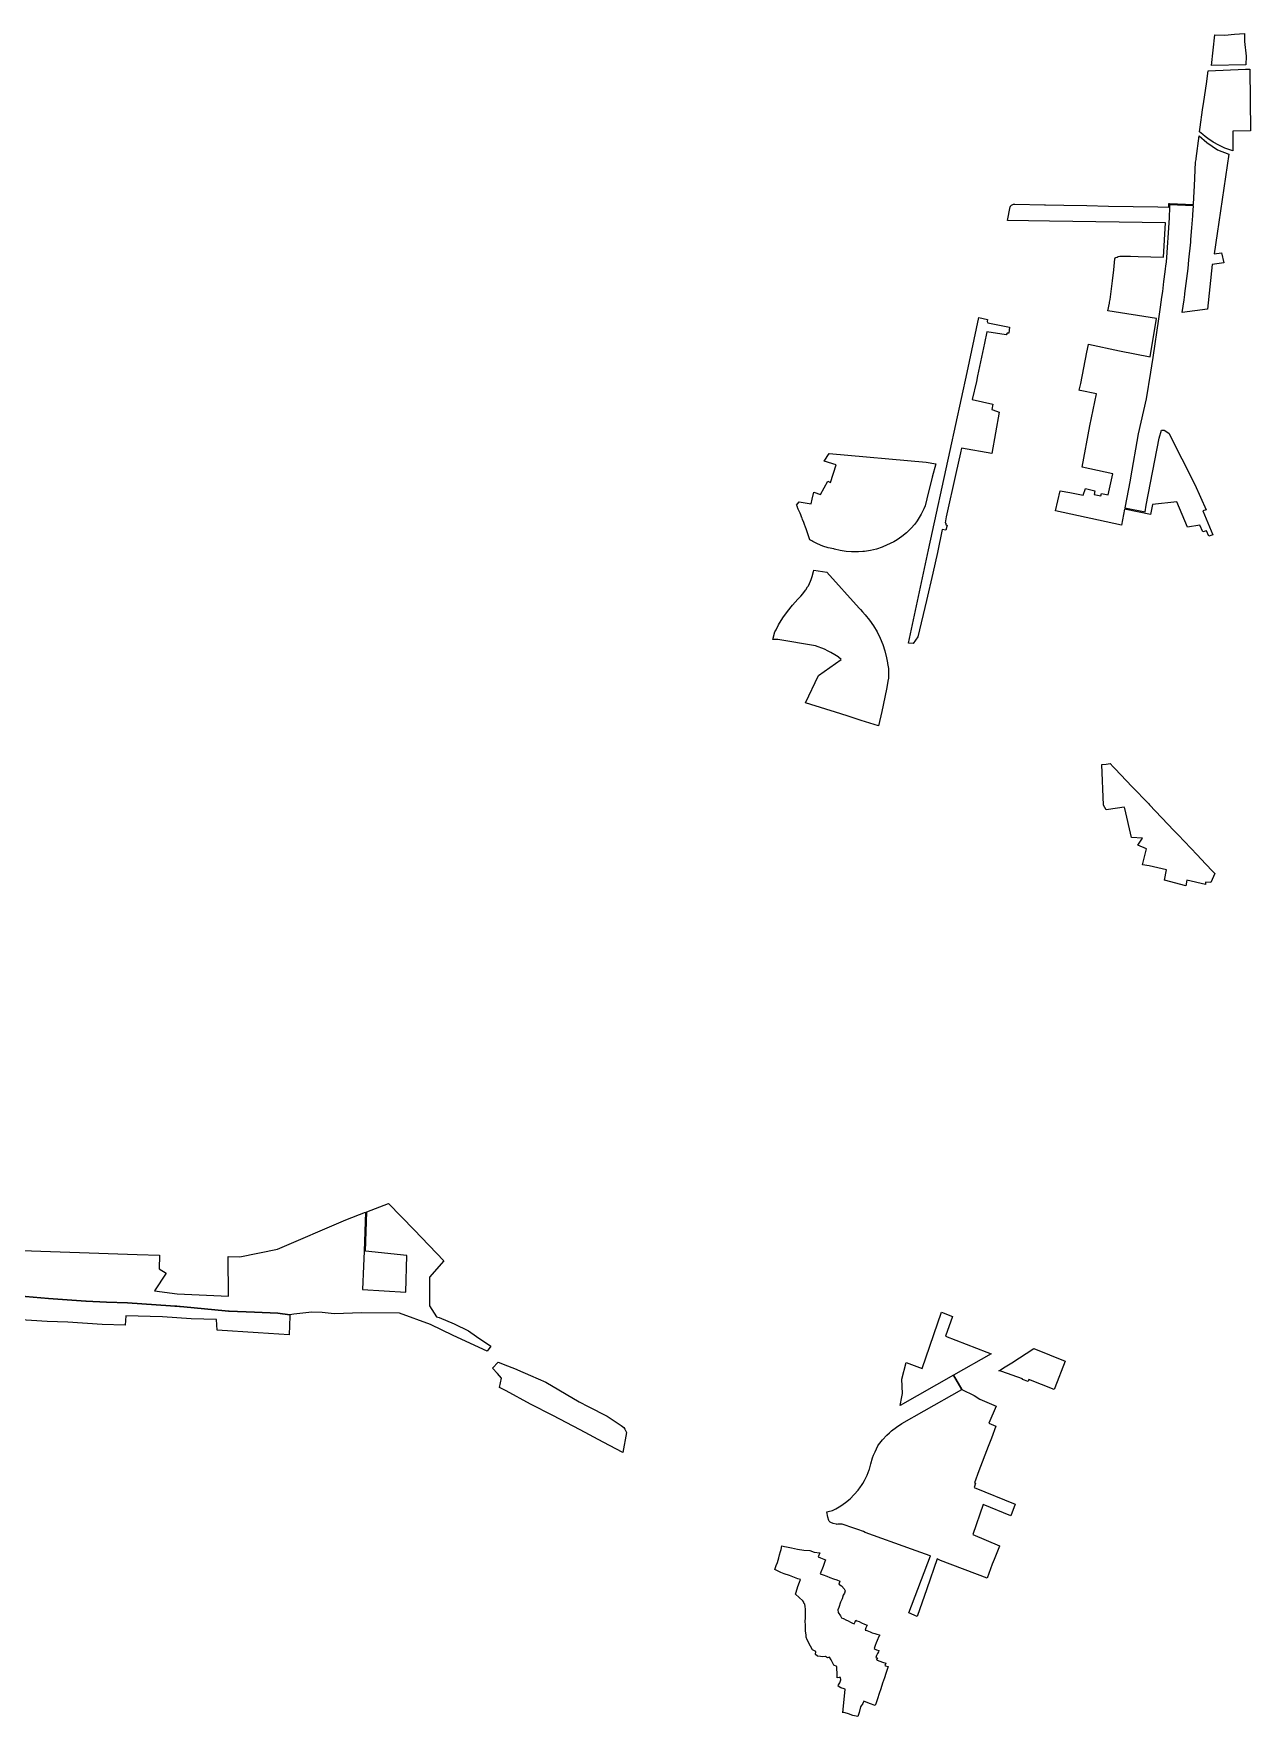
# Model space of a CAD drawing. Header units: inches. Extents: x 280195 to 293923, y 9098893 to 9120289.
# Drawn here: x 287681 to 289681, y 9098893 to 9101660 of the extents above; entities that cross this region are included whole.
import ezdxf

# ---------------------------------------------------------------- set-up
doc = ezdxf.new("R2010")
doc.units = ezdxf.units.IN
doc.header["$MEASUREMENT"] = 0
doc.layers.add('CIS', color=7, linetype='Continuous')

msp = doc.modelspace()

# ---------------------------------------------------------------- linework, layer by layer
at = {"layer": 'CIS'}
for points in [[(289622.6888, 9101657.9045), (289639.313, 9101657.0707), (289654.7911, 9101658.9227), (289671.5238, 9101659.5842), (289671.5237, 9101646.7925), (289674.2753, 9101622.4508), (289673.852, 9101608.2691), (289616.9135, 9101607.2108), (289622.6888, 9101657.9045)], [(289598.5725, 9101506.1123), (289602.1792, 9101534.113), (289604.6489, 9101548.2517), (289609.0408, 9101576.8773), (289611.8363, 9101598.6107), (289673.1794, 9101601.1726), (289680.3406, 9101601.4265), (289681.0054, 9101499.8319), (289652.007, 9101499.1969), (289651.9891, 9101466.8715), (289648.7906, 9101467.8047), (289643.8994, 9101469.6434), (289638.8522, 9101471.5407), (289629.225, 9101476.0178), (289619.9638, 9101481.21), (289611.1219, 9101487.0878), (289606.8997, 9101490.3806), (289602.7497, 9101493.6173), (289597.5558, 9101498.2188), (289598.5725, 9101506.1123)], [(289645.657, 9101461.7318), (289626.2278, 9101330.965), (289621.3153, 9101297.9015), (289633.592, 9101299.1715), (289637.402, 9101282.6615), (289618.3519, 9101279.9098), (289610.7018, 9101206.7002), (289610.4935, 9101206.674), (289569.1415, 9101201.4623), (289572.2047, 9101222.0548), (289573.337, 9101230.6099), (289573.5641, 9101232.4862), (289578.5424, 9101273.6089), (289579.9708, 9101287.573), (289582.9501, 9101316.6971), (289583.3253, 9101321.1849), (289583.343, 9101321.3966), (289584.9239, 9101340.3075), (289586.5584, 9101359.8595), (289586.7339, 9101362.3416), (289587.7274, 9101376.3919), (289548.1232, 9101378.3585), (289547.9301, 9101374.4211), (289547.5753, 9101356.9021), (289547.2035, 9101348.7014), (289543.1395, 9101291.8343), (289543.1375, 9101291.8129), (289542.3694, 9101284.2923), (289541.5598, 9101277.3976), (289540.9894, 9101272.8016), (289540.9316, 9101272.3321), (289538.8958, 9101255.7579), (289538.4459, 9101252.096), (289536.4219, 9101235.6179), (289535.1796, 9101226.5062), (289532.9014, 9101209.795), (289532.4015, 9101206.1284), (289530.2939, 9101190.6679), (289520.5048, 9101127.3311), (289518.2579, 9101113.7522), (289516.6992, 9101103.0289), (289509.9356, 9101059.188), (289496.8023, 9101001.6022), (289484.1323, 9100929.6579), (289483.3594, 9100925.6455), (289474.5664, 9100879.9972), (289508.1201, 9100873.6735), (289510.0336, 9100884.3272), (289531.0307, 9100994.7929), (289535.0982, 9101007.7745), (289539.6212, 9101007.9994), (289546.9534, 9101002.62), (289589.7351, 9100918.6029), (289608.5488, 9100876.5943), (289603.1366, 9100875.0479), (289619.1154, 9100835.6164), (289612.9169, 9100833.5034), (289609.1388, 9100842.4981), (289602.8789, 9100840.5133), (289597.8134, 9100851.8128), (289577.4674, 9100848.3454), (289560.4381, 9100889.973), (289520.0982, 9100885.4545), (289517.1263, 9100869.3924), (289474.177, 9100877.9757), (289469.0861, 9100851.547), (289360.8595, 9100875.2148), (289368.2379, 9100907.9166), (289384.3278, 9100905.5021), (289400.6641, 9100901.8799), (289406.1132, 9100900.6717), (289409.9877, 9100911.9075), (289425.2277, 9100908.3093), (289424.0428, 9100902.2072), (289435.07, 9100899.7588), (289436.0941, 9100903.6592), (289447.2411, 9100901.3242), (289454.7731, 9100935.9822), (289404.7387, 9100946.76), (289417.3951, 9101014.7047), (289428.3488, 9101067.5365), (289401.4905, 9101073.0116), (289399.8024, 9101073.3698), (289402.3828, 9101084.4869), (289412.3987, 9101136.1196), (289414.8298, 9101148.6515), (289414.8927, 9101148.9764), (289465.7607, 9101138.4225), (289516.5107, 9101128.1403), (289526.6647, 9101191.2503), (289446.7393, 9101204.0778), (289449.3485, 9101216.2811), (289449.7244, 9101218.0395), (289450.707, 9101222.635), (289454.5606, 9101253.3292), (289456.6794, 9101271.4789), (289458.1829, 9101289.2439), (289458.178, 9101289.3729), (289458.2035, 9101289.6656), (289458.2796, 9101289.9495), (289458.4038, 9101290.2158), (289458.5724, 9101290.4565), (289458.7801, 9101290.6642), (289458.8438, 9101290.7088), (289459.0208, 9101290.8328), (289459.0781, 9101290.8643), (289460.0973, 9101291.4057), (289461.8465, 9101292.3347), (289463.5042, 9101293.215), (289463.6036, 9101293.2623), (289466.3847, 9101293.7701), (289468.4397, 9101293.872), (289484.1935, 9101293.7769), (289496.3946, 9101293.4971), (289496.463, 9101293.4726), (289538.3156, 9101292.0036), (289541.7347, 9101348.7682), (289350.7915, 9101351.0988), (289281.7619, 9101352.2537), (289286.4016, 9101374.652), (289286.4942, 9101374.9249), (289286.974, 9101375.9538), (289287.6251, 9101376.8838), (289288.4279, 9101377.6866), (289289.3579, 9101378.3377), (289290.3868, 9101378.8176), (289291.4834, 9101379.1114), (289292.6143, 9101379.2103), (289293.7454, 9101379.1114), (289293.8002, 9101379.1013), (289342.8209, 9101378.1986), (289344.0612, 9101378.1757), (289374.5497, 9101377.6142), (289412.4065, 9101376.917), (289447.7164, 9101376.2667), (289528.7899, 9101374.7736), (289546.775, 9101374.4424), (289546.7504, 9101380.2471), (289547.905, 9101380.1472), (289587.8325, 9101378.6289), (289588.3744, 9101390.1619), (289589.2807, 9101409.45), (289591.0949, 9101448.0586), (289591.7237, 9101452.9406), (289591.9042, 9101454.3414), (289596.671, 9101491.3497), (289609.6736, 9101480.5702), (289627.242, 9101468.5052), (289645.657, 9101461.7318)], [(289285.312, 9101176.8276), (289283.8832, 9101166.985), (289281.3432, 9101167.4613), (289279.7557, 9101164.2863), (289248.0056, 9101169.6838), (289244.0369, 9101150.7926), (289232.7528, 9101097.3274), (289230.7018, 9101087.6099), (289223.558, 9101057.9236), (289257.8482, 9101050.3036), (289256.1019, 9101041.5723), (289257.8482, 9101041.4136), (289268.0082, 9101037.1273), (289256.1019, 9100969.1822), (289206.4131, 9100978.0722), (289204.5984, 9100970.2778), (289196.7293, 9100936.4796), (289180.8543, 9100865.3594), (289179.4255, 9100855.6757), (289180.378, 9100855.0408), (289180.378, 9100852.1833), (289182.7593, 9100851.707), (289180.5368, 9100843.2932), (289174.663, 9100844.5632), (289166.5917, 9100806.8695), (289159.2642, 9100772.6492), (289148.7867, 9100727.5642), (289134.4992, 9100667.8741), (289126.5617, 9100656.9203), (289118.9416, 9100657.7141), (289152.1069, 9100810.7754), (289187.5191, 9100974.206), (289215.3738, 9101102.7583), (289234.9704, 9101193.1983), (289249.1964, 9101189.8063), (289248.6406, 9101186.5114), (289249.4344, 9101184.2889), (289285.312, 9101176.8276)], [(289157.8047, 9100930.2628), (289149.0592, 9100894.6516), (289146.4884, 9100883.494), (289144.3415, 9100878.3432), (289140.0086, 9100869.6146), (289134.9606, 9100861.2793), (289133.3346, 9100858.8966), (289129.2328, 9100853.3956), (289122.8654, 9100846.0189), (289115.9029, 9100839.2008), (289108.3945, 9100832.9892), (289100.3926, 9100827.4277), (289095.003, 9100824.208), (289076.8196, 9100815.8713), (289075.7707, 9100815.468), (289066.3015, 9100812.3068), (289056.6086, 9100809.9178), (289046.7548, 9100808.3163), (289044.2503, 9100808.1141), (289036.8043, 9100807.5129), (289026.8212, 9100807.513), (289025.4779, 9100807.6215), (289016.8706, 9100808.3163), (289007.0168, 9100809.9177), (288997.4783, 9100812.2622), (288996.2911, 9100812.4646), (288987.1486, 9100814.4916), (288978.2174, 9100817.3074), (288969.5656, 9100820.8911), (288961.6788, 9100824.9742), (288960.2921, 9100825.6493), (288956.7908, 9100827.4155), (288951.3792, 9100843.8532), (288950.7847, 9100845.6568), (288950.7561, 9100845.7351), (288949.8998, 9100848.0785), (288948.1455, 9100852.8798), (288947.5186, 9100854.5956), (288946.9033, 9100856.1748), (288945.0152, 9100861.0205), (288944.106, 9100863.3538), (288944.0194, 9100863.5567), (288941.8975, 9100868.5296), (288940.7748, 9100871.1608), (288938.3257, 9100876.9005), (288937.9178, 9100877.8562), (288937.1779, 9100879.5904), (288937.098, 9100879.7777), (288936.6824, 9100880.7516), (288936.3965, 9100881.3828), (288935.3014, 9100883.7765), (288935.1641, 9100884.4237), (288939.5761, 9100889.7072), (288958.8907, 9100886.5322), (288960.4784, 9100894.0729), (288963.6533, 9100905.5823), (288974.6335, 9100901.8781), (288986.6721, 9100923.8385), (288990.8944, 9100921.6979), (289000.2811, 9100950.9884), (288980.6513, 9100956.8552), (288988.6564, 9100969.6116), (289148.2005, 9100955.0594), (289163.7778, 9100952.4736), (289157.8047, 9100930.2628)], [(289075.2771, 9100545.3701), (289069.906, 9100521.5154), (289055.5998, 9100526.0192), (289041.2822, 9100530.6694), (289019.9048, 9100537.8803), (289007.6759, 9100541.665), (288949.8744, 9100559.5544), (288971.3739, 9100604.3535), (289008.6205, 9100630.8798), (289004.0445, 9100634.7486), (289003.6452, 9100635.0394), (288998.2408, 9100638.5986), (288991.1725, 9100642.362), (288990.3369, 9100642.7471), (288987.019, 9100644.3733), (288980.9547, 9100648.0302), (288966.4843, 9100653.0104), (288904.4658, 9100663.3822), (288895.8705, 9100663.51), (288899.5376, 9100676.3306), (288901.3425, 9100679.7273), (288905.6233, 9100687.7834), (288912.4845, 9100698.9993), (288920.0167, 9100709.7756), (288928.1919, 9100720.0729), (288936.9796, 9100729.8527), (288941.8741, 9100734.8133), (288945.2102, 9100738.5524), (288949.8542, 9100744.6833), (288950.1773, 9100745.1098), (288953.3232, 9100750.2579), (288954.4667, 9100752.1292), (288958.0359, 9100759.5409), (288959.1015, 9100762.4686), (288960.8495, 9100767.271), (288962.8795, 9100775.2429), (288963.2143, 9100777.4648), (288984.7701, 9100774.1703), (289037.9202, 9100715.3071), (289040.4472, 9100712.7914), (289043.7179, 9100709.363), (289048.1286, 9100704.4003), (289055.1991, 9100695.4884), (289061.6232, 9100686.0997), (289067.3691, 9100676.2814), (289072.4082, 9100666.0822), (289076.7152, 9100655.553), (289080.2687, 9100644.7462), (289083.0511, 9100633.7156), (289084.6718, 9100625.0248), (289084.7839, 9100624.4531), (289085.9919, 9100616.0513), (289086.3958, 9100607.5728), (289086.2989, 9100605.5379), (289085.9919, 9100599.0942), (289085.864, 9100597.8477), (289082.8318, 9100581.94), (289075.2771, 9100545.3701)], [(289515.2987, 9100391.8112), (289555.4348, 9100349.7255), (289562.211, 9100342.6201), (289593.3574, 9100309.8076), (289607.3321, 9100295.0852), (289619.4969, 9100282.2322), (289622.4704, 9100279.0827), (289616.0461, 9100264.1142), (289607.4736, 9100264.9081), (289607.1561, 9100260.7805), (289576.629, 9100267.9973), (289574.814, 9100258.9303), (289540.1635, 9100268.083), (289543.1797, 9100284.9104), (289514.7633, 9100291.4193), (289503.8097, 9100293.483), (289510.1596, 9100319.5181), (289496.1896, 9100325.3919), (289503.4921, 9100337.2982), (289485.7121, 9100338.4094), (289474.4408, 9100385.717), (289473.5951, 9100387.9781), (289447.8146, 9100384.2174), (289443.8612, 9100383.6013), (289439.7967, 9100391.3541), (289437.0311, 9100457.9977), (289444.0024, 9100458.9022), (289450.4976, 9100459.745), (289455.2965, 9100454.3874), (289458.1824, 9100451.3863), (289486.6713, 9100421.6739), (289513.4108, 9100393.7859), (289515.2987, 9100391.8112)], [(289255.2373, 9099489.5081), (289193.3025, 9099454.2744), (289206.7019, 9099430.5538), (289226.9711, 9099420.682), (289236.2836, 9099414.725), (289263.0619, 9099403.5209), (289251.1461, 9099375.4043), (289262.8933, 9099370.4734), (289255.3119, 9099350.9697), (289250.0915, 9099336.8505), (289234.8009, 9099296.9006), (289227.3122, 9099277.335), (289229.4289, 9099276.5412), (289226.783, 9099269.3975), (289294.4619, 9099242.4982), (289287.3231, 9099223.2801), (289241.8643, 9099241.6162), (289224.9309, 9099192.4036), (289268.6572, 9099173.5356), (289268.4946, 9099173.1257), (289259.8639, 9099151.3633), (289256.6957, 9099143.3747), (289248.6355, 9099120.5847), (289171.5104, 9099149.8477), (289166.4439, 9099152.5822), (289149.4577, 9099102.8933), (289133.5148, 9099057.4713), (289119.6023, 9099063.5001), (289155.2691, 9099157.0606), (289154.5546, 9099157.4839), (289124.0143, 9099168.3798), (289047.9422, 9099195.52), (289045.0562, 9099197.2387), (289035.8941, 9099200.3523), (289024.2896, 9099204.363), (289015.0345, 9099207.6159), (289009.8605, 9099209.249), (289009.474, 9099209.3282), (289008.0932, 9099209.4349), (289003.5354, 9099209.3419), (289002.8052, 9099209.1633), (289001.8069, 9099209.0759), (289000.8085, 9099209.1633), (289000.2334, 9099209.2955), (288995.4073, 9099210.6688), (288991.5422, 9099212.1057), (288991.2318, 9099212.2078), (288990.414, 9099212.5892), (288989.6746, 9099213.1068), (288989.0366, 9099213.7449), (288988.5189, 9099214.4841), (288988.1377, 9099215.302), (288988.0368, 9099215.6084), (288986.552, 9099221.0972), (288984.7316, 9099229.7886), (288987.2668, 9099230.2928), (288993.958, 9099232.0872), (288999.3754, 9099234.7403), (289007.6951, 9099239.5438), (289015.5839, 9099245.0266), (289022.9863, 9099251.1503), (289029.8502, 9099257.8719), (289036.1275, 9099265.1444), (289040.0878, 9099270.5952), (289040.2927, 9099270.8771), (289041.7745, 9099272.9166), (289043.7798, 9099276.2278), (289046.7511, 9099281.1341), (289051.0227, 9099289.7391), (289054.5592, 9099298.6713), (289054.8709, 9099299.5786), (289056.9382, 9099308.2774), (289060.1291, 9099318.4912), (289061.6453, 9099322.5684), (289064.0833, 9099328.4346), (289068.7783, 9099338.0503), (289068.8666, 9099338.2146), (289069.8767, 9099339.6242), (289076.3326, 9099347.8136), (289083.4112, 9099355.4712), (289087.809, 9099359.5364), (289091.0689, 9099362.5498), (289099.2582, 9099369.0058), (289107.9288, 9099374.7994), (289108.2752, 9099375.0108), (289144.9268, 9099395.6936), (289206.6225, 9099430.5089), (289193.2252, 9099454.2304), (289105.3545, 9099404.242), (289108.1086, 9099418.5822), (289109.2199, 9099424.2972), (289108.2673, 9099447.4747), (289115.3728, 9099475.1245), (289141.4912, 9099465.2441), (289173.2745, 9099557.6308), (289191.2938, 9099550.8212), (289180.0225, 9099518.4361), (289247.8089, 9099491.9248), (289255.2373, 9099489.5081)], [(289268.4582, 9099462.1006), (289277.9849, 9099468.2323), (289288.9502, 9099474.3641), (289325.304, 9099498.0179), (289376.4216, 9099477.2216), (289359.4353, 9099433.724), (289358.4828, 9099430.9723), (289316.996, 9099447.3766), (289315.7657, 9099443.9237), (289306.2804, 9099447.2178), (289306.5583, 9099448.1306), (289272.7162, 9099460.2279), (289267.7835, 9099461.5053), (289268.4582, 9099462.1006)], [(288655.5554, 9099360.2843), (288649.6287, 9099327.0526), (288617.2436, 9099344.1976), (288579.1436, 9099364.306), (288534.2701, 9099388.0127), (288497.6517, 9099406.4278), (288457.8583, 9099428.441), (288446.64, 9099434.1561), (288447.0633, 9099434.1561), (288449.815, 9099449.6078), (288443.465, 9099457.2279), (288435.2099, 9099465.6945), (288444.5233, 9099475.4312), (288460.1183, 9099469.416), (288474.1567, 9099464.0012), (288476.6291, 9099462.9415), (288497.8634, 9099453.8412), (288523.0518, 9099442.8345), (288577.6619, 9099410.6611), (288592.4786, 9099402.6177), (288623.8053, 9099386.7427), (288646.7026, 9099371.4778), (288651.1104, 9099368.5392), (288652.7909, 9099365.4184), (288655.5554, 9099360.2843)], [(289026.9622, 9099046.8664), (289030.0166, 9099045.3672), (289031.5655, 9099048.7614), (289032.7605, 9099051.3804), (289034.4052, 9099050.6527), (289037.7585, 9099049.1691), (289041.9224, 9099047.3267), (289046.7011, 9099045.2124), (289051.0173, 9099043.3027), (289049.2021, 9099038.8476), (289047.7469, 9099035.2757), (289050.7773, 9099034.3305), (289056.2013, 9099032.2138), (289059.3763, 9099030.8909), (289063.8742, 9099029.7003), (289066.9169, 9099028.7743), (289071.4148, 9099027.4513), (289071.2825, 9099025.8638), (289070.4556, 9099024.6622), (289067.5453, 9099018.0476), (289065.8255, 9099014.3434), (289064.1057, 9099009.9777), (289062.3859, 9099004.8184), (289064.1057, 9099003.76), (289066.6193, 9099002.9663), (289070.1911, 9099001.9079), (289069.662, 9098999.659), (289067.9421, 9098996.484), (289066.7516, 9098993.4413), (289065.5609, 9098990.3985), (289067.9422, 9098989.4725), (289066.2224, 9098986.959), (289067.5453, 9098985.7683), (289072.0432, 9098984.0485), (289076.4089, 9098982.461), (289081.5682, 9098980.6089), (289080.0906, 9098977.17), (289081.4296, 9098976.6854), (289085.5994, 9098975.1763), (289083.9302, 9098970.1846), (289081.7409, 9098963.6373), (289079.4856, 9098956.8933), (289076.5664, 9098948.1635), (289073.4157, 9098938.7412), (289070.8288, 9098931.005), (289067.9764, 9098922.4752), (289065.7205, 9098915.7291), (289064.2611, 9098911.3648), (289054.8563, 9098914.6118), (289045.9266, 9098918.5806), (289043.9422, 9098914.6118), (289039.9735, 9098908.9894), (289037.9891, 9098899.729), (289035.6739, 9098893.4451), (289027.7365, 9098895.0987), (289020.4604, 9098897.4139), (289011.2, 9098900.0597), (289011.0497, 9098899.2895), (289014.7539, 9098938.1834), (289013.1664, 9098938.6596), (289008.0864, 9098940.5647), (289003.6414, 9098942.7871), (289004.2764, 9098945.4859), (289006.34, 9098948.6609), (289007.6139, 9098953.7184), (289007.2985, 9098957.0371), (289005.0701, 9098957.0746), (289001.8951, 9098956.5984), (289001.8952, 9098960.4084), (289001.1013, 9098975.6483), (288996.6021, 9098977.643), (288992.2113, 9098986.6022), (288989.0363, 9098990.571), (288986.1194, 9098989.8787), (288982.3969, 9098991.8335), (288978.2413, 9098991.206), (288974.2726, 9098991.9997), (288969.6688, 9098992.3172), (288966.335, 9098995.016), (288966.543, 9099000.1593), (288964.5145, 9099001.2246), (288961.2354, 9099002.9466), (288958.08, 9099008.986), (288952.365, 9099018.9872), (288951.0949, 9099023.7498), (288951.095, 9099027.2423), (288949.9837, 9099033.4335), (288949.8249, 9099038.9898), (288949.6662, 9099043.9111), (288949.3487, 9099049.1498), (288949.6662, 9099055.3411), (288949.825, 9099060.2624), (288949.9837, 9099063.5961), (288949.825, 9099067.5649), (288949.9837, 9099069.6286), (288949.5075, 9099074.2324), (288948.555, 9099077.7249), (288947.285, 9099079.6299), (288947.285, 9099081.3761), (288945.38, 9099083.2812), (288933.3785, 9099094.0444), (288934.2251, 9099097.4311), (288936.9768, 9099106.7444), (288940.1518, 9099113.9411), (288941.6335, 9099118.1745), (288937.1886, 9099119.6561), (288923.4301, 9099124.7361), (288914.9634, 9099127.9112), (288909.0367, 9099130.0278), (288899.5117, 9099134.8962), (288901.5694, 9099141.2319), (288903.6855, 9099146.4881), (288905.908, 9099154.1083), (288906.8605, 9099158.7121), (288908.4792, 9099164.1878), (288909.7182, 9099167.7608), (288911.1468, 9099173.7933), (288915.2743, 9099172.8408), (288918.2906, 9099172.2058), (288927.0218, 9099170.6183), (288936.8898, 9099168.3466), (288947.1831, 9099166.6495), (288956.8579, 9099165.9604), (288964.0643, 9099163.4859), (288973.0991, 9099162.0722), (288970.6862, 9099155.5053), (288974.7078, 9099153.8119), (288982.5395, 9099150.6369), (288981.4811, 9099148.0969), (288978.9412, 9099139.6301), (288973.7179, 9099127.9316), (288975.7378, 9099127.1788), (288979.097, 9099125.9269), (288984.7384, 9099123.8243), (288989.7703, 9099121.9487), (288996.0047, 9099119.6251), (289001.4547, 9099117.5938), (289006.3158, 9099115.782), (289004.8204, 9099110.6832), (289008.892, 9099107.7955), (289013.4958, 9099103.1917), (289015.242, 9099099.5405), (289013.6545, 9099095.8892), (289011.5114, 9099092.5819), (289009.9239, 9099086.5495), (289007.384, 9099081.3107), (289004.6984, 9099072.5794), (289003.1109, 9099068.3461), (289003.2432, 9099064.245), (289007.0796, 9099058.6887), (289009.1125, 9099055.6275), (289011.6653, 9099054.3745), (289012.3818, 9099054.023), (289015.8113, 9099052.3396), (289019.9011, 9099050.3322), (289023.6187, 9099048.5075), (289026.9622, 9099046.8664)]]:
    msp.add_lwpolyline(points, close=True, dxfattribs=at)
for points in [[(287629.8858, 9099660.1609), (287850.9456, 9099652.6202), (287851.2196, 9099652.6138), (287887.893, 9099651.753), (287887.1449, 9099629.1346), (287898.8233, 9099622.0836), (287879.7645, 9099592.7772), (287916.7121, 9099588.0067), (288001.5962, 9099584.4044), (288000.663, 9099649.1057), (288020.0147, 9099648.6515), (288081.9273, 9099661.3515), (288194.3754, 9099709.9026), (288226.5368, 9099722.0849), (288224.1235, 9099658.3051), (288223.1836, 9099633.4632), (288221.726, 9099594.9407), (288292.7775, 9099590.6345), (288294.365, 9099650.9596), (288226.5112, 9099658.0554), (288228.5665, 9099722.8537), (288264.2256, 9099736.361), (288306.559, 9099692.9693), (288355.0622, 9099642.2359), (288331.936, 9099615.5054), (288331.936, 9099596.5792), (288331.936, 9099568.4095), (288343.362, 9099550.3367), (288347.6743, 9099548.9673), (288372.4394, 9099538.4898), (288395.6169, 9099527.0598), (288408.7932, 9099517.8522), (288432.4471, 9099501.8185), (288426.732, 9099493.7223), (288370.4274, 9099519.744), (288333.3857, 9099537.5241), (288282.1622, 9099556.3624), (288220.5671, 9099556.7858), (288174.9581, 9099555.3464), (288155.5113, 9099557.3308), (288138.4456, 9099557.7277), (288108.5661, 9099554.3769), (288102.4205, 9099553.6877), (288082.5102, 9099556.3015), (288044.1519, 9099557.9438), (288002.386, 9099559.7319), (288001.5541, 9099559.7675), (287995.9912, 9099560.0058), (287927.7286, 9099566.8848), (287916.2189, 9099567.6764), (287913.4203, 9099567.8688), (287906.155, 9099568.3685), (287835.3888, 9099573.2348), (287801.0224, 9099574.5567), (287767.1915, 9099575.8578), (287766.597, 9099575.8807), (287705.4782, 9099580.3785), (287642.5303, 9099585.9096)], [(287642.5303, 9099585.9096), (287705.4782, 9099580.3785), (287766.597, 9099575.8807), (287767.1915, 9099575.8578), (287801.0224, 9099574.5567), (287835.3888, 9099573.2348), (287906.155, 9099568.3685), (287927.7286, 9099566.8848), (287995.9912, 9099560.0058), (288001.5541, 9099559.7675), (288002.386, 9099559.7319), (288044.1519, 9099557.9438), (288082.5102, 9099556.3015), (288102.4205, 9099553.6877), (288102.0365, 9099551.1157), (288100.9781, 9099520.4239), (288049.9134, 9099524.1281), (287982.7091, 9099528.0969), (287981.3862, 9099545.824), (287940.1111, 9099546.8823), (287892.7506, 9099550.0573), (287832.4255, 9099551.9094), (287831.6317, 9099536.299), (287793.7963, 9099537.6219), (287737.1753, 9099541.5905), (287703.3086, 9099542.649), (287651.9793, 9099545.8241)]]:
    msp.add_lwpolyline(points, dxfattribs=at)

doc.saveas('drawing.dxf')
